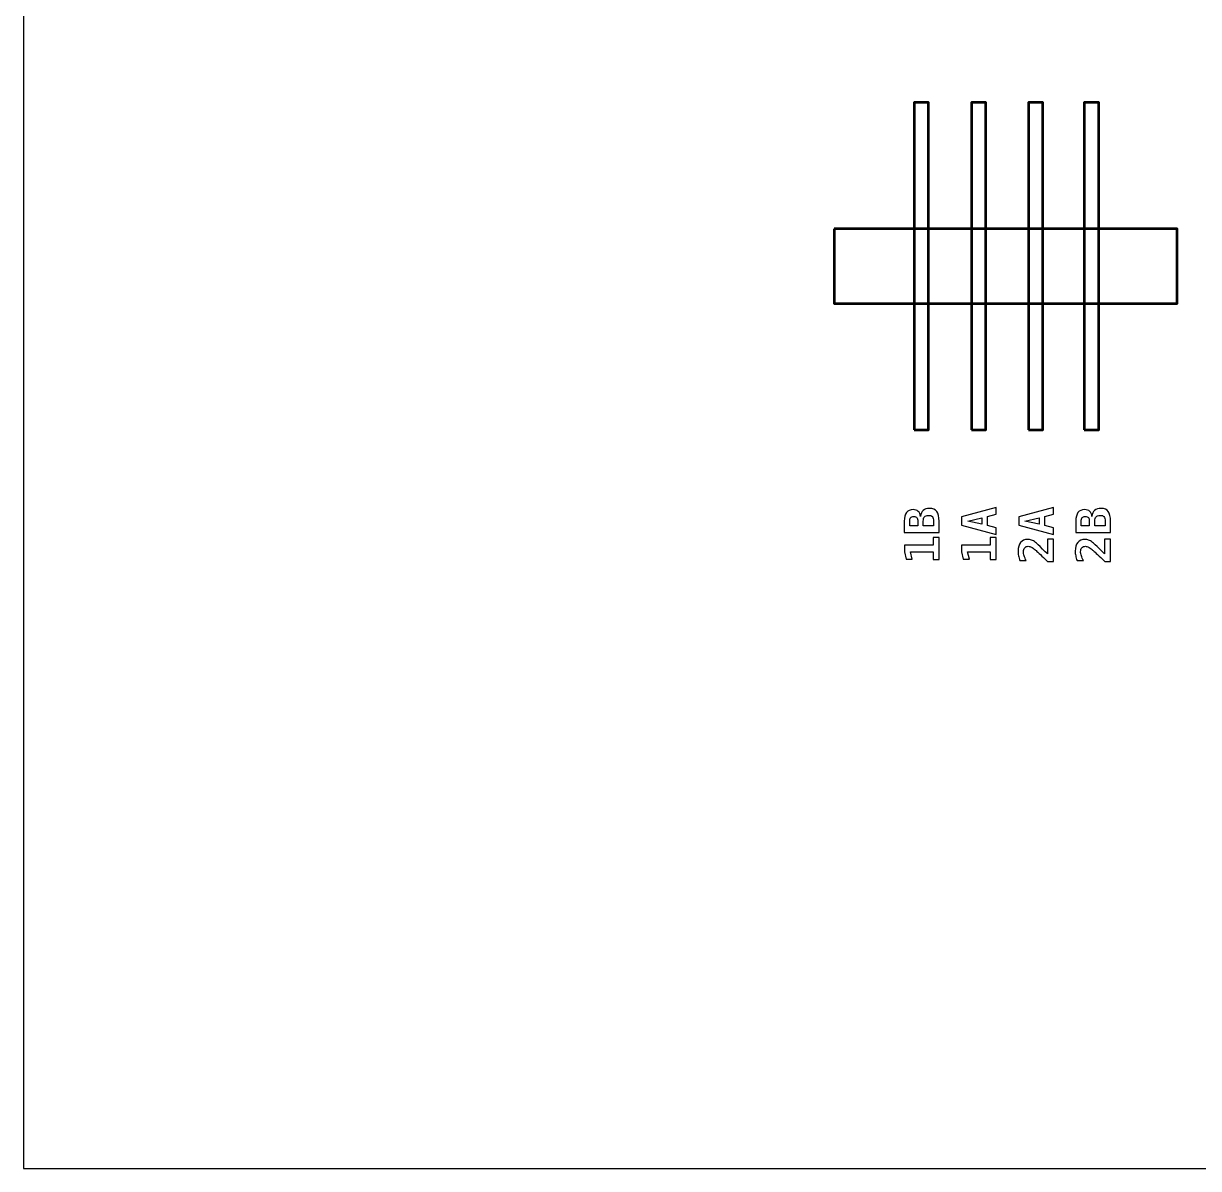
# Model space of a CAD drawing. Header units: centimetres. Extents: x -7.5 to 7.5, y -7.5 to 7.5.
# Drawn here: x -7.5 to -2.28, y -7.5 to -2.41 of the extents above; entities that cross this region are included whole.
import ezdxf

# ---------------------------------------------------------------- set-up
doc = ezdxf.new("R2010")
doc.units = ezdxf.units.CM
doc.header["$MEASUREMENT"] = 0
doc.layers.add('Layer 1', color=7, linetype='Continuous')

msp = doc.modelspace()

# ---------------------------------------------------------------- linework, layer by layer
at = {"layer": 'Layer 1', "color": 7}
msp.add_lwpolyline([(-7.5, -7.5), (7.5, -7.5), (7.5, 7.5), (-7.5, 7.5), (-7.5, -7.5)], close=True, dxfattribs=at)
at = {"layer": 'Layer 1', "lineweight": 53}
for points in [[(-3.5425, -4.21737), (-3.4785, -4.21737), (-3.4785, -2.76337), (-3.5425, -2.76337), (-3.5425, -4.21737)], [(-3.2885, -4.21737), (-3.2245, -4.21737), (-3.2245, -2.76337), (-3.2885, -2.76337), (-3.2885, -4.21737)], [(-3.0345, -4.21737), (-2.9705, -4.21737), (-2.9705, -2.76337), (-3.0345, -2.76337), (-3.0345, -4.21737)], [(-2.7865, -4.21737), (-2.7225, -4.21737), (-2.7225, -2.76337), (-2.7865, -2.76337), (-2.7865, -4.21737)]]:
    msp.add_lwpolyline(points, close=True, dxfattribs=at)
at = {"layer": 'Layer 1', "color": 7, "lineweight": 53}
msp.add_open_spline([(-3.8975, -3.32441), (-3.8975, -3.32441), (-2.3735, -3.32441), (-2.3735, -3.32441), (-2.3735, -3.32441), (-2.3735, -3.32441), (-2.3735, -3.6563), (-2.3735, -3.6563), (-2.3735, -3.6563), (-2.3735, -3.6563), (-3.8975, -3.6563), (-3.8975, -3.6563), (-3.8975, -3.6563), (-3.8975, -3.6563), (-3.8975, -3.32441), (-3.8975, -3.32441)], degree=3, knots=[0, 0, 0, 0, 0.25, 0.25, 0.25, 0.25, 0.5, 0.5, 0.5, 0.5, 0.75, 0.75, 0.75, 0.75, 1, 1, 1, 1], dxfattribs=at)
at = {"layer": 'Layer 1'}
for points, knots in [([(-3.58647, -4.67363), (-3.58647, -4.67363), (-3.58647, -4.62392), (-3.58647, -4.62392), (-3.58647, -4.62392), (-3.58647, -4.60674), (-3.58322, -4.59386), (-3.5767, -4.58522), (-3.5767, -4.58522), (-3.57021, -4.57658), (-3.56047, -4.57224), (-3.54752, -4.57224), (-3.54752, -4.57224), (-3.53757, -4.57224), (-3.52985, -4.57478), (-3.52427, -4.57989), (-3.52427, -4.57989), (-3.51866, -4.58497), (-3.51545, -4.59245), (-3.51454, -4.6023), (-3.51454, -4.6023), (-3.51337, -4.59051), (-3.50942, -4.58166), (-3.50265, -4.5757), (-3.50265, -4.5757), (-3.49591, -4.56973), (-3.48646, -4.56677), (-3.47432, -4.56677), (-3.47432, -4.56677), (-3.45943, -4.56677), (-3.44867, -4.57125), (-3.44197, -4.58021), (-3.44197, -4.58021), (-3.4353, -4.58917), (-3.43195, -4.60374), (-3.43195, -4.62392), (-3.43195, -4.62392), (-3.43195, -4.62392), (-3.43195, -4.67363), (-3.43195, -4.67363), (-3.43195, -4.67363), (-3.43195, -4.67363), (-3.58647, -4.67363), (-3.58647, -4.67363)], [0, 0, 0, 0, 0.0909091, 0.0909091, 0.0909091, 0.0909091, 0.1818182, 0.1818182, 0.1818182, 0.1818182, 0.2727273, 0.2727273, 0.2727273, 0.2727273, 0.3636364, 0.3636364, 0.3636364, 0.3636364, 0.4545455, 0.4545455, 0.4545455, 0.4545455, 0.5454545, 0.5454545, 0.5454545, 0.5454545, 0.6363636, 0.6363636, 0.6363636, 0.6363636, 0.7272727, 0.7272727, 0.7272727, 0.7272727, 0.8181818, 0.8181818, 0.8181818, 0.8181818, 0.9090909, 0.9090909, 0.9090909, 0.9090909, 1, 1, 1, 1]), ([(-3.33226, -4.64145), (-3.33226, -4.64145), (-3.33226, -4.60417), (-3.33226, -4.60417), (-3.33226, -4.60417), (-3.33226, -4.60417), (-3.17795, -4.5625), (-3.17795, -4.5625), (-3.17795, -4.5625), (-3.17795, -4.5625), (-3.17795, -4.59298), (-3.17795, -4.59298), (-3.17795, -4.59298), (-3.17795, -4.59298), (-3.21609, -4.60251), (-3.21609, -4.60251), (-3.21609, -4.60251), (-3.21609, -4.60251), (-3.21609, -4.64332), (-3.21609, -4.64332), (-3.21609, -4.64332), (-3.21609, -4.64332), (-3.17795, -4.65264), (-3.17795, -4.65264), (-3.17795, -4.65264), (-3.17795, -4.65264), (-3.17795, -4.68312), (-3.17795, -4.68312), (-3.17795, -4.68312), (-3.17795, -4.68312), (-3.33226, -4.64145), (-3.33226, -4.64145)], [0, 0, 0, 0, 0.125, 0.125, 0.125, 0.125, 0.25, 0.25, 0.25, 0.25, 0.375, 0.375, 0.375, 0.375, 0.5, 0.5, 0.5, 0.5, 0.625, 0.625, 0.625, 0.625, 0.75, 0.75, 0.75, 0.75, 0.875, 0.875, 0.875, 0.875, 1, 1, 1, 1]), ([(-3.07826, -4.64145), (-3.07826, -4.64145), (-3.07826, -4.60417), (-3.07826, -4.60417), (-3.07826, -4.60417), (-3.07826, -4.60417), (-2.92395, -4.5625), (-2.92395, -4.5625), (-2.92395, -4.5625), (-2.92395, -4.5625), (-2.92395, -4.59298), (-2.92395, -4.59298), (-2.92395, -4.59298), (-2.92395, -4.59298), (-2.96209, -4.60251), (-2.96209, -4.60251), (-2.96209, -4.60251), (-2.96209, -4.60251), (-2.96209, -4.64332), (-2.96209, -4.64332), (-2.96209, -4.64332), (-2.96209, -4.64332), (-2.92395, -4.65264), (-2.92395, -4.65264), (-2.92395, -4.65264), (-2.92395, -4.65264), (-2.92395, -4.68312), (-2.92395, -4.68312), (-2.92395, -4.68312), (-2.92395, -4.68312), (-3.07826, -4.64145), (-3.07826, -4.64145)], [0, 0, 0, 0, 0.125, 0.125, 0.125, 0.125, 0.25, 0.25, 0.25, 0.25, 0.375, 0.375, 0.375, 0.375, 0.5, 0.5, 0.5, 0.5, 0.625, 0.625, 0.625, 0.625, 0.75, 0.75, 0.75, 0.75, 0.875, 0.875, 0.875, 0.875, 1, 1, 1, 1]), ([(-2.82447, -4.67363), (-2.82447, -4.67363), (-2.82447, -4.62392), (-2.82447, -4.62392), (-2.82447, -4.62392), (-2.82447, -4.60674), (-2.82122, -4.59386), (-2.8147, -4.58522), (-2.8147, -4.58522), (-2.80821, -4.57658), (-2.79847, -4.57224), (-2.78552, -4.57224), (-2.78552, -4.57224), (-2.77557, -4.57224), (-2.76785, -4.57478), (-2.76227, -4.57989), (-2.76227, -4.57989), (-2.75666, -4.58497), (-2.75345, -4.59245), (-2.75254, -4.6023), (-2.75254, -4.6023), (-2.75137, -4.59051), (-2.74742, -4.58166), (-2.74065, -4.5757), (-2.74065, -4.5757), (-2.73391, -4.56973), (-2.72446, -4.56677), (-2.71232, -4.56677), (-2.71232, -4.56677), (-2.69743, -4.56677), (-2.68667, -4.57125), (-2.67997, -4.58021), (-2.67997, -4.58021), (-2.6733, -4.58917), (-2.66995, -4.60374), (-2.66995, -4.62392), (-2.66995, -4.62392), (-2.66995, -4.62392), (-2.66995, -4.67363), (-2.66995, -4.67363), (-2.66995, -4.67363), (-2.66995, -4.67363), (-2.82447, -4.67363), (-2.82447, -4.67363)], [0, 0, 0, 0, 0.0909091, 0.0909091, 0.0909091, 0.0909091, 0.1818182, 0.1818182, 0.1818182, 0.1818182, 0.2727273, 0.2727273, 0.2727273, 0.2727273, 0.3636364, 0.3636364, 0.3636364, 0.3636364, 0.4545455, 0.4545455, 0.4545455, 0.4545455, 0.5454545, 0.5454545, 0.5454545, 0.5454545, 0.6363636, 0.6363636, 0.6363636, 0.6363636, 0.7272727, 0.7272727, 0.7272727, 0.7272727, 0.8181818, 0.8181818, 0.8181818, 0.8181818, 0.9090909, 0.9090909, 0.9090909, 0.9090909, 1, 1, 1, 1]), ([(-3.5622, -4.64417), (-3.5622, -4.64417), (-3.52632, -4.64417), (-3.52632, -4.64417), (-3.52632, -4.64417), (-3.52632, -4.64417), (-3.52632, -4.62392), (-3.52632, -4.62392), (-3.52632, -4.62392), (-3.52632, -4.6162), (-3.5277, -4.61069), (-3.53045, -4.60741), (-3.53045, -4.60741), (-3.5332, -4.60413), (-3.53775, -4.60251), (-3.5441, -4.60251), (-3.5441, -4.60251), (-3.55045, -4.60251), (-3.55504, -4.60417), (-3.55789, -4.60752), (-3.55789, -4.60752), (-3.56075, -4.61087), (-3.5622, -4.61634), (-3.5622, -4.62392), (-3.5622, -4.62392), (-3.5622, -4.62392), (-3.5622, -4.64417), (-3.5622, -4.64417)], [0, 0, 0, 0, 0.1428571, 0.1428571, 0.1428571, 0.1428571, 0.2857143, 0.2857143, 0.2857143, 0.2857143, 0.4285714, 0.4285714, 0.4285714, 0.4285714, 0.5714286, 0.5714286, 0.5714286, 0.5714286, 0.7142857, 0.7142857, 0.7142857, 0.7142857, 0.8571429, 0.8571429, 0.8571429, 0.8571429, 1, 1, 1, 1]), ([(-3.50205, -4.64417), (-3.50205, -4.64417), (-3.45633, -4.64417), (-3.45633, -4.64417), (-3.45633, -4.64417), (-3.45633, -4.64417), (-3.45633, -4.62392), (-3.45633, -4.62392), (-3.45633, -4.62392), (-3.45633, -4.61418), (-3.45799, -4.60741), (-3.4613, -4.60349), (-3.4613, -4.60349), (-3.46462, -4.59961), (-3.47037, -4.59767), (-3.47855, -4.59767), (-3.47855, -4.59767), (-3.48691, -4.59767), (-3.49291, -4.59972), (-3.49658, -4.60378), (-3.49658, -4.60378), (-3.50021, -4.60783), (-3.50205, -4.61454), (-3.50205, -4.62392), (-3.50205, -4.62392), (-3.50205, -4.62392), (-3.50205, -4.64417), (-3.50205, -4.64417)], [0, 0, 0, 0, 0.1428571, 0.1428571, 0.1428571, 0.1428571, 0.2857143, 0.2857143, 0.2857143, 0.2857143, 0.4285714, 0.4285714, 0.4285714, 0.4285714, 0.5714286, 0.5714286, 0.5714286, 0.5714286, 0.7142857, 0.7142857, 0.7142857, 0.7142857, 0.8571429, 0.8571429, 0.8571429, 0.8571429, 1, 1, 1, 1]), ([(-3.30435, -4.62286), (-3.30435, -4.62286), (-3.2412, -4.63722), (-3.2412, -4.63722), (-3.2412, -4.63722), (-3.2412, -4.63722), (-3.2412, -4.6084), (-3.2412, -4.6084), (-3.2412, -4.6084), (-3.2412, -4.6084), (-3.30435, -4.62286), (-3.30435, -4.62286)], [0, 0, 0, 0, 0.3333333, 0.3333333, 0.3333333, 0.3333333, 0.6666667, 0.6666667, 0.6666667, 0.6666667, 1, 1, 1, 1]), ([(-3.05035, -4.62286), (-3.05035, -4.62286), (-2.9872, -4.63722), (-2.9872, -4.63722), (-2.9872, -4.63722), (-2.9872, -4.63722), (-2.9872, -4.6084), (-2.9872, -4.6084), (-2.9872, -4.6084), (-2.9872, -4.6084), (-3.05035, -4.62286), (-3.05035, -4.62286)], [0, 0, 0, 0, 0.3333333, 0.3333333, 0.3333333, 0.3333333, 0.6666667, 0.6666667, 0.6666667, 0.6666667, 1, 1, 1, 1]), ([(-2.8002, -4.64417), (-2.8002, -4.64417), (-2.76432, -4.64417), (-2.76432, -4.64417), (-2.76432, -4.64417), (-2.76432, -4.64417), (-2.76432, -4.62392), (-2.76432, -4.62392), (-2.76432, -4.62392), (-2.76432, -4.6162), (-2.7657, -4.61069), (-2.76845, -4.60741), (-2.76845, -4.60741), (-2.7712, -4.60413), (-2.77575, -4.60251), (-2.7821, -4.60251), (-2.7821, -4.60251), (-2.78845, -4.60251), (-2.79304, -4.60417), (-2.79589, -4.60752), (-2.79589, -4.60752), (-2.79875, -4.61087), (-2.8002, -4.61634), (-2.8002, -4.62392), (-2.8002, -4.62392), (-2.8002, -4.62392), (-2.8002, -4.64417), (-2.8002, -4.64417)], [0, 0, 0, 0, 0.1428571, 0.1428571, 0.1428571, 0.1428571, 0.2857143, 0.2857143, 0.2857143, 0.2857143, 0.4285714, 0.4285714, 0.4285714, 0.4285714, 0.5714286, 0.5714286, 0.5714286, 0.5714286, 0.7142857, 0.7142857, 0.7142857, 0.7142857, 0.8571429, 0.8571429, 0.8571429, 0.8571429, 1, 1, 1, 1]), ([(-2.74005, -4.64417), (-2.74005, -4.64417), (-2.69433, -4.64417), (-2.69433, -4.64417), (-2.69433, -4.64417), (-2.69433, -4.64417), (-2.69433, -4.62392), (-2.69433, -4.62392), (-2.69433, -4.62392), (-2.69433, -4.61418), (-2.69599, -4.60741), (-2.6993, -4.60349), (-2.6993, -4.60349), (-2.70262, -4.59961), (-2.70837, -4.59767), (-2.71655, -4.59767), (-2.71655, -4.59767), (-2.72491, -4.59767), (-2.73091, -4.59972), (-2.73458, -4.60378), (-2.73458, -4.60378), (-2.73821, -4.60783), (-2.74005, -4.61454), (-2.74005, -4.62392), (-2.74005, -4.62392), (-2.74005, -4.62392), (-2.74005, -4.64417), (-2.74005, -4.64417)], [0, 0, 0, 0, 0.1428571, 0.1428571, 0.1428571, 0.1428571, 0.2857143, 0.2857143, 0.2857143, 0.2857143, 0.4285714, 0.4285714, 0.4285714, 0.4285714, 0.5714286, 0.5714286, 0.5714286, 0.5714286, 0.7142857, 0.7142857, 0.7142857, 0.7142857, 0.8571429, 0.8571429, 0.8571429, 0.8571429, 1, 1, 1, 1]), ([(-3.45883, -4.79453), (-3.45883, -4.79453), (-3.45883, -4.76042), (-3.45883, -4.76042), (-3.45883, -4.76042), (-3.45883, -4.76042), (-3.55899, -4.76042), (-3.55899, -4.76042), (-3.55899, -4.76042), (-3.55899, -4.76042), (-3.55112, -4.79213), (-3.55112, -4.79213), (-3.55112, -4.79213), (-3.55112, -4.79213), (-3.5786, -4.79213), (-3.5786, -4.79213), (-3.5786, -4.79213), (-3.5786, -4.79213), (-3.58626, -4.76021), (-3.58626, -4.76021), (-3.58626, -4.76021), (-3.58626, -4.76021), (-3.58626, -4.73075), (-3.58626, -4.73075), (-3.58626, -4.73075), (-3.58626, -4.73075), (-3.45883, -4.73075), (-3.45883, -4.73075), (-3.45883, -4.73075), (-3.45883, -4.73075), (-3.45883, -4.69663), (-3.45883, -4.69663), (-3.45883, -4.69663), (-3.45883, -4.69663), (-3.43195, -4.69663), (-3.43195, -4.69663), (-3.43195, -4.69663), (-3.43195, -4.69663), (-3.43195, -4.79453), (-3.43195, -4.79453), (-3.43195, -4.79453), (-3.43195, -4.79453), (-3.45883, -4.79453), (-3.45883, -4.79453)], [0, 0, 0, 0, 0.0909091, 0.0909091, 0.0909091, 0.0909091, 0.1818182, 0.1818182, 0.1818182, 0.1818182, 0.2727273, 0.2727273, 0.2727273, 0.2727273, 0.3636364, 0.3636364, 0.3636364, 0.3636364, 0.4545455, 0.4545455, 0.4545455, 0.4545455, 0.5454545, 0.5454545, 0.5454545, 0.5454545, 0.6363636, 0.6363636, 0.6363636, 0.6363636, 0.7272727, 0.7272727, 0.7272727, 0.7272727, 0.8181818, 0.8181818, 0.8181818, 0.8181818, 0.9090909, 0.9090909, 0.9090909, 0.9090909, 1, 1, 1, 1]), ([(-3.20483, -4.79453), (-3.20483, -4.79453), (-3.20483, -4.76042), (-3.20483, -4.76042), (-3.20483, -4.76042), (-3.20483, -4.76042), (-3.30499, -4.76042), (-3.30499, -4.76042), (-3.30499, -4.76042), (-3.30499, -4.76042), (-3.29712, -4.79213), (-3.29712, -4.79213), (-3.29712, -4.79213), (-3.29712, -4.79213), (-3.3246, -4.79213), (-3.3246, -4.79213), (-3.3246, -4.79213), (-3.3246, -4.79213), (-3.33226, -4.76021), (-3.33226, -4.76021), (-3.33226, -4.76021), (-3.33226, -4.76021), (-3.33226, -4.73075), (-3.33226, -4.73075), (-3.33226, -4.73075), (-3.33226, -4.73075), (-3.20483, -4.73075), (-3.20483, -4.73075), (-3.20483, -4.73075), (-3.20483, -4.73075), (-3.20483, -4.69663), (-3.20483, -4.69663), (-3.20483, -4.69663), (-3.20483, -4.69663), (-3.17795, -4.69663), (-3.17795, -4.69663), (-3.17795, -4.69663), (-3.17795, -4.69663), (-3.17795, -4.79453), (-3.17795, -4.79453), (-3.17795, -4.79453), (-3.17795, -4.79453), (-3.20483, -4.79453), (-3.20483, -4.79453)], [0, 0, 0, 0, 0.0909091, 0.0909091, 0.0909091, 0.0909091, 0.1818182, 0.1818182, 0.1818182, 0.1818182, 0.2727273, 0.2727273, 0.2727273, 0.2727273, 0.3636364, 0.3636364, 0.3636364, 0.3636364, 0.4545455, 0.4545455, 0.4545455, 0.4545455, 0.5454545, 0.5454545, 0.5454545, 0.5454545, 0.6363636, 0.6363636, 0.6363636, 0.6363636, 0.7272727, 0.7272727, 0.7272727, 0.7272727, 0.8181818, 0.8181818, 0.8181818, 0.8181818, 0.9090909, 0.9090909, 0.9090909, 0.9090909, 1, 1, 1, 1]), ([(-2.95083, -4.76913), (-2.95083, -4.76913), (-2.95083, -4.70411), (-2.95083, -4.70411), (-2.95083, -4.70411), (-2.95083, -4.70411), (-2.92395, -4.70411), (-2.92395, -4.70411), (-2.92395, -4.70411), (-2.92395, -4.70411), (-2.92395, -4.80208), (-2.92395, -4.80208), (-2.92395, -4.80208), (-2.92395, -4.80208), (-2.95002, -4.80208), (-2.95002, -4.80208), (-2.95002, -4.80208), (-2.95002, -4.80208), (-2.96755, -4.78554), (-2.96755, -4.78554), (-2.96755, -4.78554), (-2.98844, -4.76592), (-3.00128, -4.754), (-3.00611, -4.7498), (-3.00611, -4.7498), (-3.01204, -4.74465), (-3.0173, -4.74091), (-3.02188, -4.73865), (-3.02188, -4.73865), (-3.02647, -4.73636), (-3.03098, -4.73523), (-3.03546, -4.73523), (-3.03546, -4.73523), (-3.04234, -4.73523), (-3.04767, -4.73731), (-3.05141, -4.74147), (-3.05141, -4.74147), (-3.05519, -4.74564), (-3.05706, -4.75156), (-3.05706, -4.75918), (-3.05706, -4.75918), (-3.05706, -4.76465), (-3.05596, -4.77075), (-3.05381, -4.77753), (-3.05381, -4.77753), (-3.05162, -4.78434), (-3.04848, -4.79139), (-3.04435, -4.79877), (-3.04435, -4.79877), (-3.04435, -4.79877), (-3.07279, -4.79877), (-3.07279, -4.79877), (-3.07279, -4.79877), (-3.07547, -4.79139), (-3.07752, -4.7842), (-3.07893, -4.7771), (-3.07893, -4.7771), (-3.08034, -4.77005), (-3.08104, -4.76328), (-3.08104, -4.75682), (-3.08104, -4.75682), (-3.08104, -4.74049), (-3.07723, -4.72764), (-3.06961, -4.71833), (-3.06961, -4.71833), (-3.06203, -4.70898), (-3.05162, -4.70432), (-3.03846, -4.70432), (-3.03846, -4.70432), (-3.0324, -4.70432), (-3.02672, -4.70535), (-3.02142, -4.70736), (-3.02142, -4.70736), (-3.0161, -4.70941), (-3.01021, -4.7129), (-3.00375, -4.71787), (-3.00375, -4.71787), (-2.99906, -4.72151), (-2.98851, -4.73152), (-2.9721, -4.74793), (-2.9721, -4.74793), (-2.96325, -4.75682), (-2.95612, -4.76387), (-2.95083, -4.76913)], [0, 0, 0, 0, 0.047619, 0.047619, 0.047619, 0.047619, 0.0952381, 0.0952381, 0.0952381, 0.0952381, 0.1428571, 0.1428571, 0.1428571, 0.1428571, 0.1904762, 0.1904762, 0.1904762, 0.1904762, 0.2380952, 0.2380952, 0.2380952, 0.2380952, 0.2857143, 0.2857143, 0.2857143, 0.2857143, 0.3333333, 0.3333333, 0.3333333, 0.3333333, 0.3809524, 0.3809524, 0.3809524, 0.3809524, 0.4285714, 0.4285714, 0.4285714, 0.4285714, 0.4761905, 0.4761905, 0.4761905, 0.4761905, 0.5238095, 0.5238095, 0.5238095, 0.5238095, 0.5714286, 0.5714286, 0.5714286, 0.5714286, 0.6190476, 0.6190476, 0.6190476, 0.6190476, 0.6666667, 0.6666667, 0.6666667, 0.6666667, 0.7142857, 0.7142857, 0.7142857, 0.7142857, 0.7619048, 0.7619048, 0.7619048, 0.7619048, 0.8095238, 0.8095238, 0.8095238, 0.8095238, 0.8571429, 0.8571429, 0.8571429, 0.8571429, 0.9047619, 0.9047619, 0.9047619, 0.9047619, 0.952381, 0.952381, 0.952381, 0.952381, 1, 1, 1, 1]), ([(-2.69683, -4.76913), (-2.69683, -4.76913), (-2.69683, -4.70411), (-2.69683, -4.70411), (-2.69683, -4.70411), (-2.69683, -4.70411), (-2.66995, -4.70411), (-2.66995, -4.70411), (-2.66995, -4.70411), (-2.66995, -4.70411), (-2.66995, -4.80208), (-2.66995, -4.80208), (-2.66995, -4.80208), (-2.66995, -4.80208), (-2.69602, -4.80208), (-2.69602, -4.80208), (-2.69602, -4.80208), (-2.69602, -4.80208), (-2.71355, -4.78554), (-2.71355, -4.78554), (-2.71355, -4.78554), (-2.73444, -4.76592), (-2.74728, -4.754), (-2.75211, -4.7498), (-2.75211, -4.7498), (-2.75804, -4.74465), (-2.7633, -4.74091), (-2.76788, -4.73865), (-2.76788, -4.73865), (-2.77247, -4.73636), (-2.77698, -4.73523), (-2.78146, -4.73523), (-2.78146, -4.73523), (-2.78834, -4.73523), (-2.79367, -4.73731), (-2.79741, -4.74147), (-2.79741, -4.74147), (-2.80119, -4.74564), (-2.80306, -4.75156), (-2.80306, -4.75918), (-2.80306, -4.75918), (-2.80306, -4.76465), (-2.80196, -4.77075), (-2.79981, -4.77753), (-2.79981, -4.77753), (-2.79762, -4.78434), (-2.79448, -4.79139), (-2.79035, -4.79877), (-2.79035, -4.79877), (-2.79035, -4.79877), (-2.81879, -4.79877), (-2.81879, -4.79877), (-2.81879, -4.79877), (-2.82147, -4.79139), (-2.82352, -4.7842), (-2.82493, -4.7771), (-2.82493, -4.7771), (-2.82634, -4.77005), (-2.82704, -4.76328), (-2.82704, -4.75682), (-2.82704, -4.75682), (-2.82704, -4.74049), (-2.82323, -4.72764), (-2.81561, -4.71833), (-2.81561, -4.71833), (-2.80803, -4.70898), (-2.79762, -4.70432), (-2.78446, -4.70432), (-2.78446, -4.70432), (-2.7784, -4.70432), (-2.77272, -4.70535), (-2.76742, -4.70736), (-2.76742, -4.70736), (-2.7621, -4.70941), (-2.75621, -4.7129), (-2.74975, -4.71787), (-2.74975, -4.71787), (-2.74506, -4.72151), (-2.73451, -4.73152), (-2.7181, -4.74793), (-2.7181, -4.74793), (-2.70925, -4.75682), (-2.70212, -4.76387), (-2.69683, -4.76913)], [0, 0, 0, 0, 0.047619, 0.047619, 0.047619, 0.047619, 0.0952381, 0.0952381, 0.0952381, 0.0952381, 0.1428571, 0.1428571, 0.1428571, 0.1428571, 0.1904762, 0.1904762, 0.1904762, 0.1904762, 0.2380952, 0.2380952, 0.2380952, 0.2380952, 0.2857143, 0.2857143, 0.2857143, 0.2857143, 0.3333333, 0.3333333, 0.3333333, 0.3333333, 0.3809524, 0.3809524, 0.3809524, 0.3809524, 0.4285714, 0.4285714, 0.4285714, 0.4285714, 0.4761905, 0.4761905, 0.4761905, 0.4761905, 0.5238095, 0.5238095, 0.5238095, 0.5238095, 0.5714286, 0.5714286, 0.5714286, 0.5714286, 0.6190476, 0.6190476, 0.6190476, 0.6190476, 0.6666667, 0.6666667, 0.6666667, 0.6666667, 0.7142857, 0.7142857, 0.7142857, 0.7142857, 0.7619048, 0.7619048, 0.7619048, 0.7619048, 0.8095238, 0.8095238, 0.8095238, 0.8095238, 0.8571429, 0.8571429, 0.8571429, 0.8571429, 0.9047619, 0.9047619, 0.9047619, 0.9047619, 0.952381, 0.952381, 0.952381, 0.952381, 1, 1, 1, 1])]:
    msp.add_open_spline(points, degree=3, knots=knots, dxfattribs=at)

doc.saveas('drawing.dxf')
